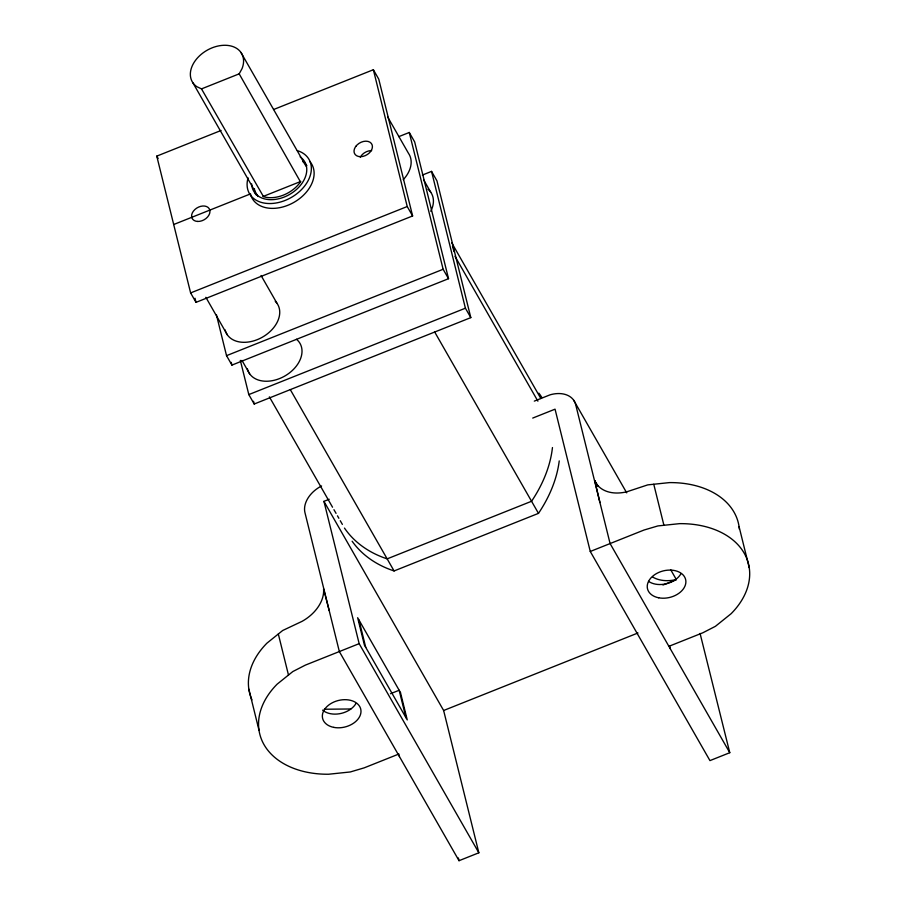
<?xml version="1.0" encoding="UTF-8"?>
<svg xmlns="http://www.w3.org/2000/svg" width="906" height="906" viewBox="0 0 906 906"><rect width="100%" height="100%" fill="white"/><g stroke="black" fill="none" stroke-linecap="round" stroke-linejoin="round"><path stroke-width="1.36" d="M239.184 73.85L242.072 68.562A28.448 20.034 -29.8 0 0 212.049 47.859A28.448 20.034 -29.8 0 0 196.761 86.636L201.506 88.89L263.51 196.681A28.448 20.034 -29.8 0 0 300.498 181.925L239.184 73.85L201.506 88.89M173.692 224.518L250.532 193.873L251.053 195.99A34.337 24.19 -29.8 0 0 294.654 201.947A34.337 24.19 -29.8 0 0 309.625 161.279M273.601 109.524L373.363 69.728L378.765 79.15L412.615 215.956L196.013 302.355L190.622 292.921L156.772 156.126L221.087 130.464M398.776 136.647L409.274 132.469L414.665 141.902L448.527 278.697L231.925 365.095L226.534 355.662L216.375 314.62M263.08 196.477L300.758 181.449M422.366 175.062L431.55 171.393L436.941 180.826L470.803 317.621L254.201 404.019L248.81 394.586L240.339 360.395M190.622 292.921L407.224 206.534L412.615 215.956M226.534 355.662L443.125 269.275L448.527 278.697M248.81 394.586L465.401 308.199L470.803 317.621M534.302 401.12L550.055 394.835A26.433 18.618 -29.8 0 1 575.706 404.665L610.089 543.566L729.772 752.705L709.953 760.61L590.27 551.471L555.05 409.172L532.728 418.074M321.585 485.967A26.433 18.618 -29.8 0 0 304.96 512.66L339.342 651.561L459.025 860.7L478.844 852.795L359.161 643.656L323.94 501.358L329.195 499.263M352.128 541.222A142.276 100.226 -29.8 0 0 394.076 570.95L538.481 513.362A142.276 100.226 -29.8 0 0 559.229 460.905M359.161 643.656L305.413 665.095L292.842 671.539L277.1 684.2A84.383 58.72 -13.9 0 0 328.618 774.234L350.316 771.957L364.212 767.846L398.142 754.313M590.27 551.471L644.019 530.033L657.915 525.922L679.602 523.645A84.383 58.72 -13.9 0 1 731.131 613.69L715.389 626.34L702.818 632.796L668.888 646.329M390.486 693.724L399.161 690.259L405.933 717.62M662.977 585.027L675.876 579.885M323.94 501.358L443.634 710.497L637.971 632.977M324.325 709.239L350.871 708.979M573.702 400.237L626.703 492.853M670.802 569.908L676.397 579.681M387.643 116.919L408.447 153.261A29.434 20.736 -29.8 0 1 403.295 179.626M423.759 180.022L430.724 192.197M739.375 529.195A84.383 58.72 -13.9 0 0 669.455 482.604L647.756 484.88L627.009 491.732A35.912 25.3 -29.8 0 1 594.778 480.712L598.096 486.522M451.607 242.615L540.848 398.538M454.993 256.296L537.904 401.177M434.699 332.026L538.481 513.362M240.962 52.48L305.99 166.115M192.955 82.899L257.995 196.534M261.075 275.515L277.032 303.385M156.772 156.126L158.12 158.482M290.305 389.625L394.076 570.95M269.376 396.862L332.547 507.235M333.952 509.693L336.058 513.362M337.462 515.82L338.867 518.277M340.271 520.724L342.377 524.404M205.855 297.304L227.349 334.869M241.97 360.418L249.626 373.793M452.479 246.149L454.031 251.574M329.184 610.519L323.578 588.877A35.912 25.3 -29.8 0 1 302.106 621.323L282.683 630.497L266.942 643.158A84.383 58.72 -13.9 0 0 251.981 699.885M700.066 633.419L729.772 752.705M739.081 526.658L749.228 567.7M653.77 484.257L663.917 525.299M669.523 645.876L670.202 648.617M431.55 171.393L465.401 308.199M409.274 132.469L443.125 269.275M373.363 69.728L407.224 206.534M443.634 710.497L478.844 852.795M398.776 753.871L399.455 756.612M358.957 620.021L365.73 647.382M253.521 401.29L254.201 404.019M231.245 362.355L231.925 365.095M278.323 634.007L288.482 675.049M195.005 298.244L196.013 302.355M248.844 689.149L258.991 730.191M458.357 857.959L459.025 860.7M594.778 480.712L599.931 502.524M675.865 579.681A35.912 25.3 -29.8 0 1 652.762 577.099M680.836 573.928A19.626 13.658 -13.9 0 1 648.583 581.369M355.933 703.52A19.626 13.658 -13.9 0 1 322.638 710.145M344.484 528.085A142.276 100.226 -29.8 0 0 387.156 558.866L531.562 501.267A142.276 100.226 -29.8 0 0 552.456 447.553M538.911 393.17A142.276 100.226 -29.8 0 1 541.935 397.609M371.664 150.634A4.915 3.454 -29.8 0 0 370.112 150.758A4.915 3.454 -29.8 0 0 367.734 151.279A4.915 3.454 -29.8 0 0 365.424 152.287A4.915 3.454 -29.8 0 0 363.317 153.703A4.915 3.454 -29.8 0 0 361.585 155.436A4.915 3.454 -29.8 0 0 360.316 157.372M296.5 339.286A29.434 20.736 -29.8 0 1 285.571 375.582A29.434 20.736 -29.8 0 1 247.395 368.855M427.915 189.173A29.434 20.736 -29.8 0 1 430.78 211.257M275.265 301.29A29.434 20.736 -29.8 0 1 262.457 337.145A29.434 20.736 -29.8 0 1 225.118 329.92M297.338 150.645A34.337 24.19 -29.8 0 1 307.7 181.415A34.337 24.19 -29.8 0 1 267.723 203.488A34.337 24.19 -29.8 0 1 248.085 177.825M300.158 156.897A29.434 20.736 -29.8 0 1 289.116 194.722A29.434 20.736 -29.8 0 1 251.687 183.918M255.798 194.688A29.434 20.736 -29.8 0 1 254.461 188.754M302.921 161.732A29.434 20.736 -29.8 0 1 306.851 165.605M400.475 692.558L357.655 617.722L364.416 645.083L407.247 719.919L400.475 692.558M658.696 597.79A19.626 13.658 -13.9 0 0 685.785 580.327A19.626 13.658 -13.9 0 0 655.208 574.336A19.626 13.658 -13.9 0 0 658.696 597.79M333.793 727.382A19.626 13.658 -13.9 0 0 360.894 709.919A19.626 13.658 -13.9 0 0 330.316 703.928A19.626 13.658 -13.9 0 0 333.793 727.382M356.183 146.013A4.915 3.454 -29.8 0 0 354.925 147.95A4.915 3.454 -29.8 0 0 354.235 149.954A4.915 3.454 -29.8 0 0 354.144 151.88A4.915 3.454 -29.8 0 0 354.688 153.612A4.915 3.454 -29.8 0 0 355.798 155.028A4.915 3.454 -29.8 0 0 357.428 156.025A4.915 3.454 -29.8 0 0 359.444 156.534A4.915 3.454 -29.8 0 0 361.721 156.523A4.915 3.454 -29.8 0 0 364.099 156.002A4.915 3.454 -29.8 0 0 366.409 154.994A4.915 3.454 -29.8 0 0 368.515 153.578A4.915 3.454 -29.8 0 0 370.248 151.846A4.915 3.454 -29.8 0 0 371.505 149.909A4.915 3.454 -29.8 0 0 372.207 147.905A4.915 3.454 -29.8 0 0 372.287 145.968A4.915 3.454 -29.8 0 0 371.754 144.235A4.915 3.454 -29.8 0 0 370.633 142.831A4.915 3.454 -29.8 0 0 369.014 141.834A4.915 3.454 -29.8 0 0 366.998 141.325A4.915 3.454 -29.8 0 0 364.722 141.325A4.915 3.454 -29.8 0 0 362.343 141.846A4.915 3.454 -29.8 0 0 360.022 142.854A4.915 3.454 -29.8 0 0 357.927 144.269A4.915 3.454 -29.8 0 0 356.183 146.013M197.678 221.449A9.807 6.908 -29.8 0 0 209.807 210.158A9.807 6.908 -29.8 0 0 194.824 209.569A9.807 6.908 -29.8 0 0 197.678 221.449"/></g></svg>
